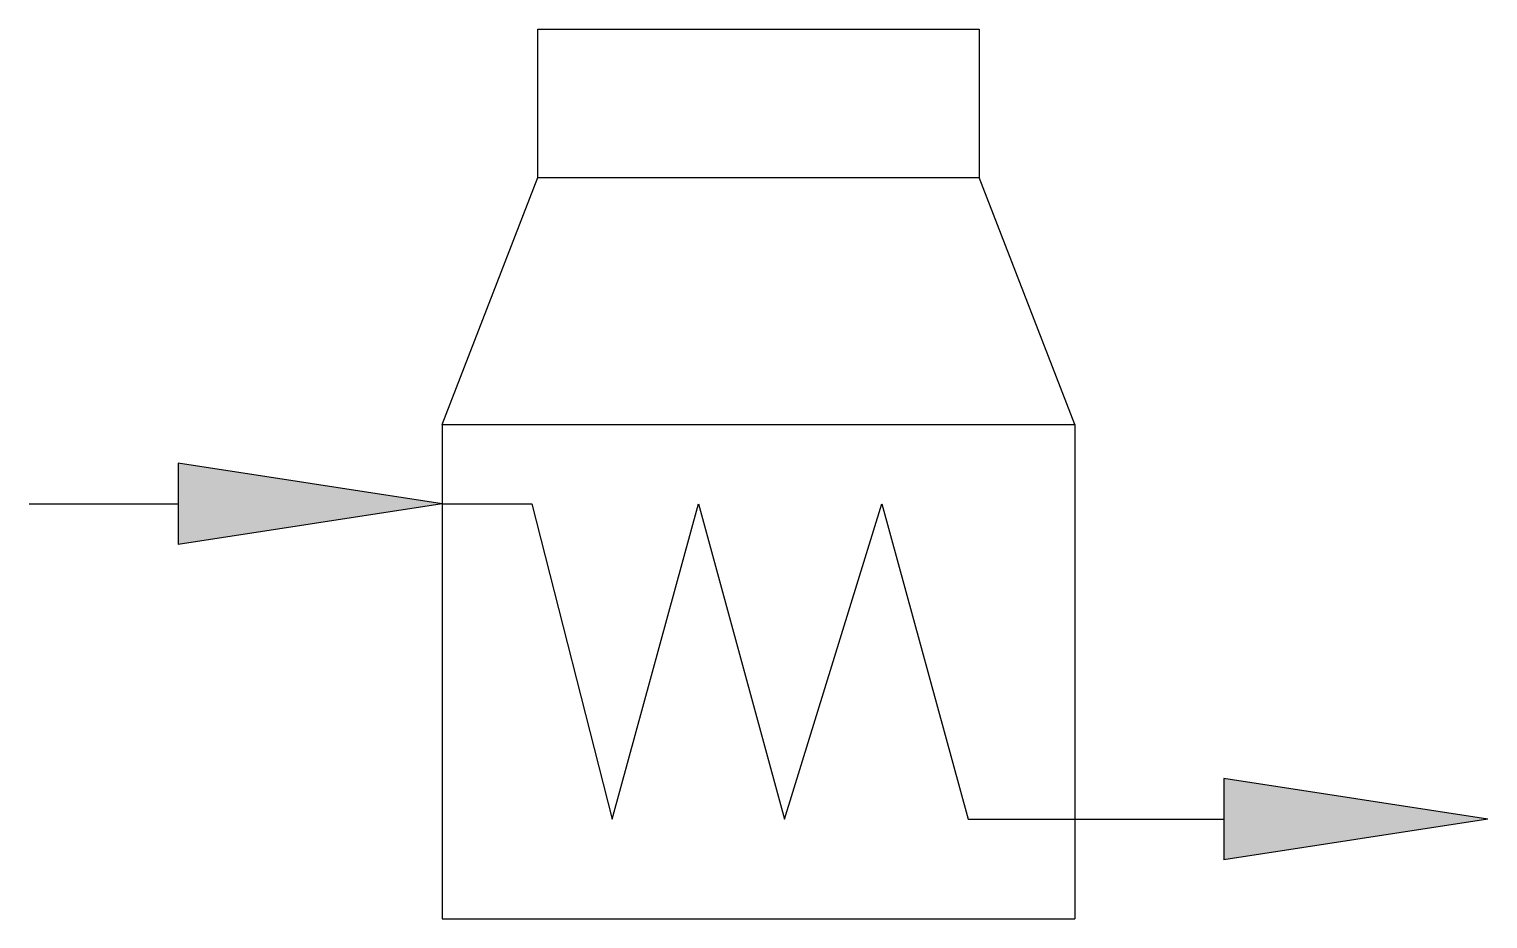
# Model space of a CAD drawing. Header units: millimetres. Extents: x -10092.29 to -10090.07, y 50.45 to 51.8.
import ezdxf

# ---------------------------------------------------------------- set-up
doc = ezdxf.new("R2010")
doc.units = ezdxf.units.MM
doc.header["$LTSCALE"] = 10
doc.layers.add('Tub_equipamentos', color=3, linetype='Continuous')

msp = doc.modelspace()

# ---------------------------------------------------------------- hatches: boundary and pattern name
at = {"layer": 'Tub_equipamentos'}
for points in [[(-10091.6602, 51.0785), (-10092.0608, 51.1403), (-10092.0608, 51.0167)], [(-10090.0733, 50.5997), (-10090.474, 50.6615), (-10090.474, 50.538)]]:
    msp.add_hatch(color=1, dxfattribs=at).paths.add_polyline_path(points)

# ---------------------------------------------------------------- linework, layer by layer
for p, q in [((-10091.5151, 51.7987), (-10090.8453, 51.7987)), ((-10091.5151, 51.5737), (-10091.5151, 51.7987)), ((-10090.8453, 51.7987), (-10090.8453, 51.5737)), ((-10091.6602, 51.1987), (-10091.5151, 51.5737)), ((-10091.5151, 51.5737), (-10090.8453, 51.5737)), ((-10090.7002, 51.1987), (-10090.8453, 51.5737)), ((-10091.6602, 51.1987), (-10090.7002, 51.1987)), ((-10091.6602, 51.1987), (-10091.6602, 50.4487)), ((-10090.7002, 51.1987), (-10090.7002, 50.4487)), ((-10091.6602, 51.0785), (-10092.0608, 51.1403)), ((-10092.0608, 51.1403), (-10092.0608, 51.0167)), ((-10092.287, 51.0785), (-10092.0608, 51.0785)), ((-10091.6602, 51.0785), (-10092.0608, 51.0167)), ((-10091.6602, 51.0785), (-10091.5241, 51.0785)), ((-10091.5241, 51.0785), (-10091.4022, 50.5997)), ((-10091.4022, 50.5997), (-10091.2715, 51.0785)), ((-10091.2715, 51.0785), (-10091.1408, 50.5997)), ((-10091.1408, 50.5997), (-10090.9928, 51.0785)), ((-10090.9928, 51.0785), (-10090.8621, 50.5997)), ((-10090.0733, 50.5997), (-10090.474, 50.6615)), ((-10090.474, 50.6615), (-10090.474, 50.538)), ((-10090.8621, 50.5997), (-10090.7002, 50.5997)), ((-10090.7002, 50.5997), (-10090.474, 50.5997)), ((-10090.0733, 50.5997), (-10090.474, 50.538)), ((-10091.6602, 50.4487), (-10090.7002, 50.4487))]:
    msp.add_line(p, q, dxfattribs=at)

doc.saveas('drawing.dxf')
